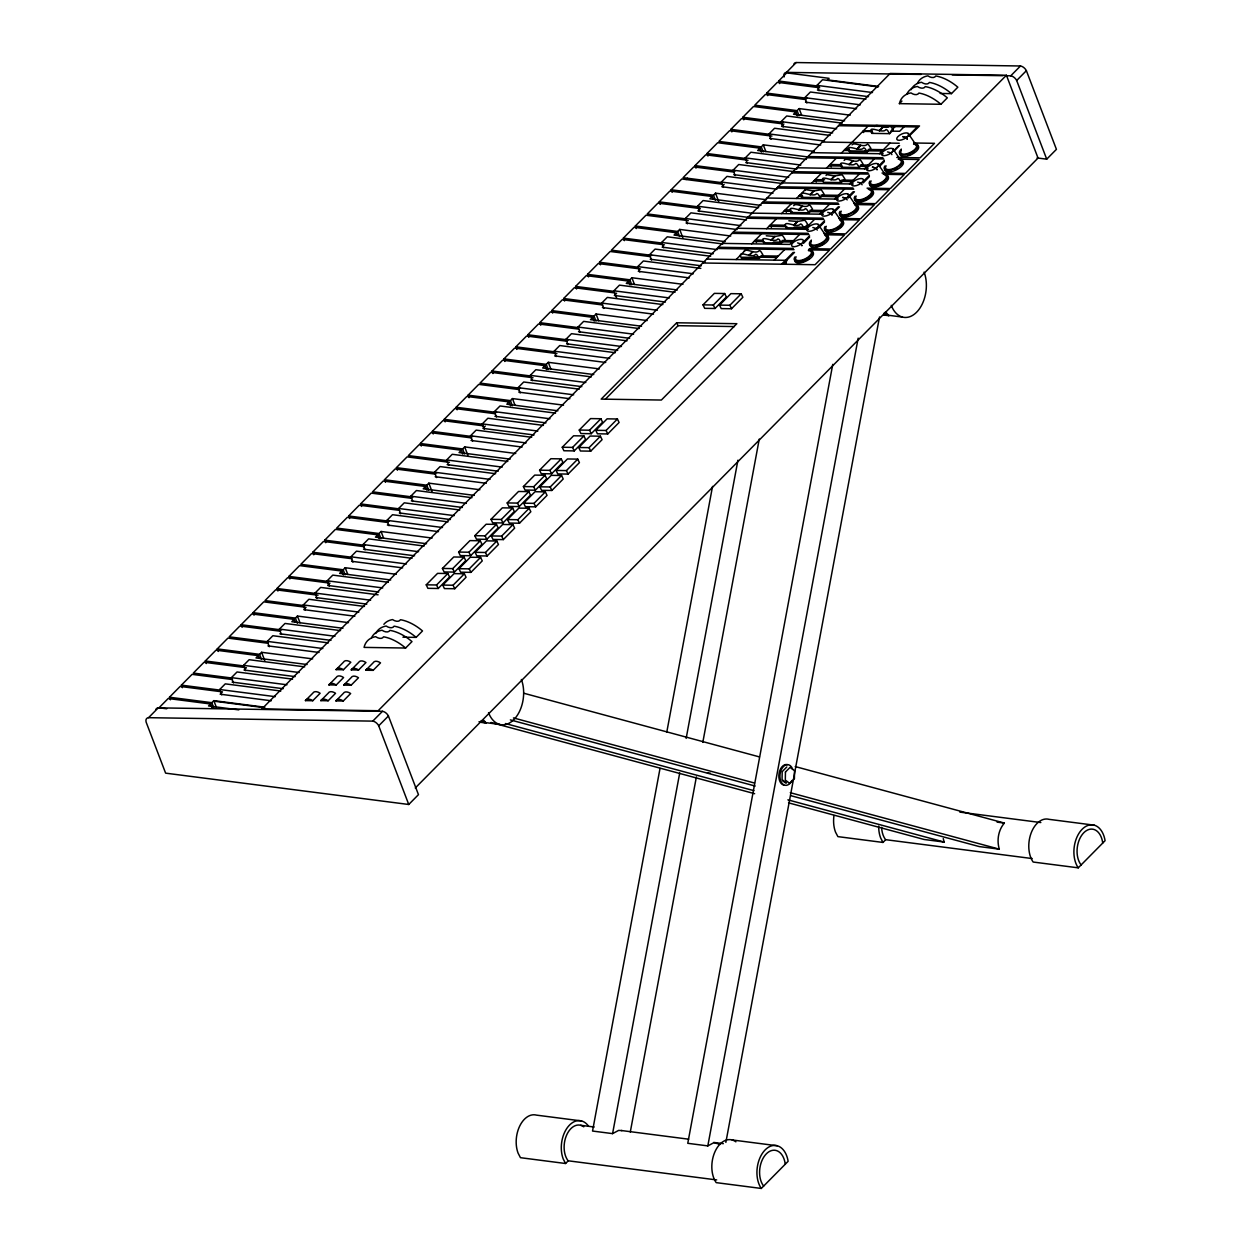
<?xml version="1.0" encoding="UTF-8"?>
<svg xmlns="http://www.w3.org/2000/svg" width="1251" height="1251" viewBox="0 0 1251 1251"><rect width="100%" height="100%" fill="white"/><g stroke="black" fill="none" stroke-linecap="round" stroke-linejoin="round"><path stroke-width="1.5" d="M766.237 235.782L775.057 236.47L781.547 235.313A1.564 0.923 44.7 0 1 783.079 236.236L785.081 239.363L781.437 243.038L763.673 242.772C758.466 233.046 774.447 243.992 777.778 239.004A1.564 0.923 44.7 0 1 779.561 240.067L781.437 243.038M660.028 768.411L592.536 1131.045L612.583 1133.625L618.635 1130.404L621.982 1130.607M666.814 731.96L712.538 486.389M612.583 1133.625L679.731 772.915M686.158 738.387L737.934 460.18M630.285 1132.046L696.385 776.902M702.812 742.359L759.263 439.054M832.759 364.354L687.769 1143.305L707.816 1145.9L713.868 1142.679L720.295 1144.415M707.816 1145.9L858.17 338.161M725.861 1142.398L879.516 316.956M785.925 264.258L786.66 260.317M795.229 766.566L1004.365 823.064C998.329 830.085 996.625 840.406 999.314 849.163L979.267 846.583L790.945 795.714M148.541 717.683L158.251 707.863L382.493 711.287A5.833 3.425 44.7 0 1 388.42 715.979L418.46 794.651L408.749 804.487L165.617 773.149L146.179 722.249A7.021 4.128 44.7 0 1 148.541 717.683L372.782 721.123A5.833 3.425 44.7 0 1 378.709 725.815L408.749 804.487M784.142 76.937A7.021 4.128 44.7 0 1 786.504 72.37L796.215 62.55L1020.472 65.99A5.833 3.425 44.7 0 1 1026.383 70.681L1056.423 149.354L1046.712 159.174L1037.063 157.939M170.433 699.794L169.464 697.229L180.128 686.424L222.459 691.881L220.176 694.196L271.248 700.779M182.38 687.706L181.395 685.141L192.075 674.352L232.483 679.559M206.274 663.546L205.289 660.981L215.97 650.176L258.3 655.633L259.285 658.198M218.221 651.458L217.236 648.894L227.917 638.104L268.324 643.311M242.1 627.298L241.13 624.734L251.811 613.928L294.141 619.386L295.111 621.95M254.047 615.211L253.077 612.646L263.742 601.856L304.149 607.063M277.941 591.051L276.971 588.486L287.636 577.681L328.043 582.888M289.888 578.963L288.903 576.398L299.583 565.608L341.914 571.066L343.384 574.897M313.782 554.803L312.797 552.238L323.477 541.433L363.885 546.64M325.729 542.715L324.744 540.151L335.424 529.361L377.755 534.818L379.225 538.649M349.608 518.555L348.638 515.991L359.303 505.185L399.71 510.392M361.555 506.467L360.585 503.903L371.25 493.113L411.657 498.32M385.449 482.307L384.464 479.743L395.144 468.937L435.551 474.145M397.396 470.22L396.411 467.655L407.091 456.865L449.422 462.323M421.29 446.06L420.305 443.495L430.985 432.69L471.392 437.897M433.221 433.972L432.252 431.407L442.932 420.617L483.339 425.825M445.168 421.884L444.199 419.335L454.864 408.53L495.271 413.737M457.115 409.812L456.146 407.247L466.811 396.442L509.141 401.899L510.611 405.746M469.062 397.724L468.093 395.16L478.758 384.37L519.165 389.577M492.957 373.564L491.971 371L502.652 360.194L544.983 365.652L546.452 369.498M504.904 361.476L503.918 358.912L514.599 348.122L556.93 353.58M516.851 349.389L515.865 346.84L526.546 336.034L566.953 341.242M528.782 337.317L527.813 334.752L538.493 323.946L578.9 329.154M540.729 325.229L539.76 322.664L550.424 311.874L592.771 317.332L594.225 321.163M552.676 313.141L551.707 310.592L562.371 299.787L602.779 304.994M564.623 301.069L563.654 298.504L574.318 287.714L614.726 292.906M576.57 288.981L575.585 286.416L586.266 275.627L628.596 281.084L630.066 284.915M588.517 276.893L587.532 274.344L598.213 263.539L640.543 268.996M600.464 264.821L599.479 262.257L610.16 251.467L650.567 256.658M624.343 240.645L623.373 238.097L634.054 227.291L676.384 232.749L677.354 235.313M636.29 228.573L635.32 226.009L645.985 215.219L688.331 220.661M660.184 204.398L659.214 201.849L669.879 191.043L712.21 196.501L713.195 199.065M672.131 192.326L671.146 189.761L681.826 178.971L722.234 184.178M696.025 168.15L695.04 165.601L705.72 154.796L748.051 160.253M707.972 156.078L706.987 153.513L717.667 142.723L759.998 148.165L761.468 152.012M731.851 131.902L730.881 129.353L741.562 118.548L781.969 123.755M743.798 119.83L742.828 117.266L753.493 106.476L795.824 111.918L797.294 115.764M767.692 95.655L766.707 93.106L777.387 82.3L819.718 87.758M779.639 83.582L778.654 81.018L786.707 72.871L829.038 78.328L827.521 79.876L878.593 86.46M686.173 179.518L687.44 178.236M221.724 694.852L219.691 689.52L225.274 683.859L280.834 691.021M233.484 682.968L231.435 677.635L237.033 671.975L292.578 679.137M245.618 670.692L243.585 665.344L249.168 659.699L304.712 666.861M269.309 646.72L267.276 641.388L272.859 635.727L328.403 642.889M281.459 634.445L279.411 629.097L285.009 623.451L340.553 630.613M305.353 610.269L303.305 604.937L308.888 599.276L364.448 606.438M317.097 598.4L315.049 593.052L320.647 587.407L378.099 594.804M329.232 586.109L327.199 580.777L332.782 575.116L388.342 582.278M352.923 562.152L350.89 556.804L356.472 551.159L412.032 558.306M365.073 549.861L363.04 544.529L368.623 538.868L424.167 546.03M388.967 525.701L386.919 520.353L392.517 514.708L448.061 521.87M400.711 513.817L398.662 508.469L404.261 502.824L459.805 509.986M412.846 501.526L410.813 496.194L416.395 490.533L471.955 497.695M436.552 477.569L434.504 472.221L440.086 466.576L495.646 473.738M448.687 465.278L446.654 459.946L452.236 454.285L507.781 461.447M472.581 441.118L470.532 435.786L476.131 430.125L531.675 437.287M484.325 429.234L482.292 423.901L487.874 418.241L543.419 425.403M496.475 416.958L494.426 411.61L500.025 405.965L555.569 413.127M520.166 392.986L518.117 387.654L523.716 381.993L579.26 389.155M532.3 380.711L530.268 375.363L535.85 369.717L591.395 376.879M556.195 356.535L554.162 351.203L559.744 345.542L615.289 352.704M567.938 344.666L565.905 339.318L571.488 333.673L627.032 340.819M580.089 332.375L578.04 327.043L583.638 321.382L639.183 328.544M603.78 308.418L601.731 303.07L607.329 297.425L662.874 304.572M616.602 297.91L613.881 290.795L619.464 285.134L675.024 292.296M639.808 271.967L637.775 266.619L643.358 260.974L700.826 268.371M651.552 260.083L649.519 254.735L655.102 249.09L710.646 256.252M663.702 247.792L661.654 242.459L667.252 236.799L722.797 243.961M687.393 223.835L685.36 218.487L690.943 212.842L746.487 220.004M699.544 211.544L697.495 206.212L703.078 200.551L758.638 207.713M723.422 187.384L721.389 182.052L726.972 176.391L782.516 183.553M735.166 175.5L733.133 170.167L738.715 164.506L794.276 171.668M747.316 163.224L745.283 157.876L750.866 152.231L806.41 159.393M771.007 139.252L768.974 133.92L774.557 128.259L830.101 135.421M783.157 126.977L781.109 121.628L786.707 115.983L842.251 123.145M806.848 103.004L804.8 97.672L810.398 92.011L865.942 99.173M818.983 90.729L816.95 85.381L822.533 79.736L878.077 86.898M211.982 707.816L210.512 703.969L208.557 705.955L238.816 709.864M169.464 697.229L211.794 702.687L213.812 700.638L264.899 707.222M258.3 655.633L256.017 657.948L307.089 664.531M217.236 648.894L259.567 654.351L261.6 652.303L312.672 658.886M294.141 619.386L291.843 621.7L342.93 628.283M253.077 612.646L295.408 618.103L297.441 616.055L348.513 622.638M306.073 607.314L303.79 609.628L354.862 616.211M329.967 583.138L327.684 585.452L378.756 592.036M341.914 571.066L339.631 573.38L390.703 579.964M351.938 558.728L311.53 553.521L300.85 564.326L343.181 569.768L345.213 567.719L396.286 574.303M377.755 534.818L375.456 537.132L426.544 543.716M387.779 522.48L347.371 517.273L336.691 528.078L379.022 533.52L381.055 531.472L432.127 538.055M426.998 490.329L425.528 486.483L423.245 488.797L474.317 495.38M384.464 479.743L426.794 485.2L428.827 483.152L479.899 489.735M462.839 454.082L461.369 450.235L459.07 452.549L510.158 459.133M420.305 443.495L462.635 448.953L464.668 446.904L515.74 453.488M485.263 426.075L482.964 428.389L534.052 434.973M509.141 401.899L506.858 404.214L557.93 410.797M468.093 395.16L510.424 400.617L512.441 398.569L563.529 405.152M544.983 365.652L542.699 367.966L593.772 374.549M503.918 358.912L546.249 364.369L548.282 362.321L599.354 368.904M592.771 317.332L590.472 319.646L641.544 326.23M551.707 310.592L594.037 316.05L596.055 313.985L647.142 320.569M616.649 293.156L614.366 295.471L665.438 302.054M628.596 281.084L626.313 283.398L677.385 289.982M587.532 274.344L629.863 279.802L631.896 277.738L682.968 284.321M676.384 232.749L674.086 235.063L725.173 241.646M635.32 226.009L677.651 231.466L679.684 229.418L730.756 236.001M712.21 196.501L709.927 198.815L760.999 205.399M671.146 189.761L713.492 195.219L715.509 193.17L766.597 199.753M724.157 184.413L721.874 186.727L772.946 193.311M759.998 148.165L757.699 150.48L808.787 157.063M771.945 136.093L729.614 130.636L718.934 141.426L761.265 146.883L763.298 144.835L814.37 151.418M783.892 124.005L781.594 126.32L832.666 132.903M795.824 111.918L793.541 114.232L844.613 120.815M805.847 99.595L765.44 94.388L754.775 105.178L797.106 110.635L799.123 108.587L850.211 115.17M736.12 259.551L746.628 248.933M751.663 243.82L761.562 233.812M766.613 228.714L776.511 218.69M781.547 213.593L791.461 203.569M796.496 198.471L806.395 188.463M811.446 183.365L821.344 173.342M826.379 168.244L836.293 158.22M841.329 153.122L867.991 126.163M676.666 322.774L601.184 399.116L661.372 400.039L736.839 323.696L676.666 322.774L678.042 325.682L734.353 326.558M744.032 251.248C746.347 247.62 755.557 255.016 759.326 250.622A1.564 0.923 44.7 0 1 760.858 251.545L762.844 254.672L759.216 258.347L757.34 255.376A1.564 0.923 44.7 0 0 755.557 254.313C752.195 259.332 736.276 248.324 741.452 258.081L742.281 257.253L760.045 257.518M305.432 700.607L312.828 693.148A7.6 4.472 44.7 0 1 320.147 693.257L312.766 700.716L305.432 700.607A7.6 4.472 44.7 0 1 312.766 700.716M336.112 669.629L343.493 662.154A7.6 4.472 44.7 0 1 350.827 662.264L343.446 669.738L336.112 669.629A7.6 4.472 44.7 0 1 343.446 669.738M852.025 144.866C854.417 141.457 863.503 148.494 867.318 144.256A1.564 0.923 44.7 0 1 868.866 145.163L870.852 148.306L867.224 151.981L865.348 148.994A1.564 0.923 44.7 0 0 863.55 147.946C860.219 152.919 844.253 141.988 849.46 151.699L850.273 150.871L868.038 151.152M605.312 399.257L678.042 325.682M748.817 255.439L752.461 251.764M793.697 205.664C795.996 201.99 805.237 209.464 808.99 205.055A1.564 0.923 44.7 0 1 810.539 205.962L812.524 209.105L808.897 212.764L807.004 209.793A1.564 0.923 44.7 0 0 805.222 208.729C801.891 213.718 785.909 202.787 791.117 212.498L791.946 211.669M749.208 255.454L752.836 251.779M906.897 93.95A36.623 21.548 44.7 0 1 917.358 86.475A8.397 4.941 44.7 0 0 925.271 86.6A36.623 21.548 44.7 0 1 947.32 97.844L940.94 104.286L899.391 103.645L901.94 101.065M809.944 194.687L813.572 191.012L820.437 189.871A1.564 0.923 44.7 0 1 821.985 190.793L823.971 193.921L820.343 197.595L802.579 197.33C797.372 187.619 813.353 198.549 816.668 193.561A1.564 0.923 44.7 0 1 818.467 194.624L820.343 197.595M810.32 194.703L813.948 191.028M763.673 242.772L764.502 241.943M874.402 126.539C876.716 122.911 885.927 130.307 889.696 125.929A1.564 0.923 44.7 0 1 891.228 126.836L893.23 129.979L889.586 133.654L887.71 130.667A1.564 0.923 44.7 0 0 885.927 129.604C882.565 134.623 866.662 123.614 871.822 133.372L872.651 132.543M856.826 149.072L860.453 145.397M426.231 584.827L437.569 573.365L447.889 573.521L449.547 577.024L438.21 588.486L427.889 588.33L426.231 584.827L436.552 584.983L447.889 573.521M442.416 568.454L453.753 556.976L464.074 557.148L465.747 560.636L454.41 572.098L444.089 571.942L442.416 568.454L452.737 568.611L464.074 557.148M458.617 552.066L469.954 540.604L480.275 540.76L481.932 544.263L470.595 555.725L460.274 555.569L458.617 552.066L468.937 552.223L480.275 540.76M474.801 535.694L486.139 524.232L496.459 524.388L498.133 527.875L486.795 539.353L476.475 539.181L474.801 535.694L485.122 535.85L496.459 524.388M491.002 519.321L502.339 507.843L512.66 508L514.317 511.503L502.98 522.965L492.659 522.809L491.002 519.321L501.323 519.478L512.66 508M507.187 502.933L518.524 491.471L528.845 491.627L530.518 495.13L519.181 506.592L508.86 506.436L507.187 502.933L517.507 503.09L528.845 491.627M523.387 486.561L534.724 475.099L545.045 475.255L546.703 478.742L535.365 490.204L525.045 490.048L523.387 486.561L533.708 486.717L545.045 475.255M539.572 470.173L550.909 458.71L561.23 458.867L562.903 462.37L551.566 473.832L541.245 473.676L539.572 470.173L549.893 470.345L561.23 458.867M562.246 447.248L573.583 435.786L583.904 435.942L585.562 439.445L574.225 450.907L563.904 450.751L562.246 447.248L572.567 447.405L583.904 435.942M579.244 430.047L590.581 418.585L600.902 418.741L602.56 422.244L591.238 433.706L580.917 433.55L579.244 430.047L589.565 430.203L600.902 418.741M703.031 304.853L714.368 293.375L724.689 293.532L726.346 297.034L715.009 308.497L704.688 308.34L703.031 304.853L713.351 305.009L724.689 293.532M857.201 149.072L860.829 145.397M328.872 684.876L336.253 677.416A7.6 4.472 44.7 0 1 343.587 677.526L336.206 685.001L328.872 684.876A7.6 4.472 44.7 0 1 336.206 685.001M798.498 209.855L802.126 206.18M798.873 209.871L802.501 206.196M844.112 160.394C846.317 156.547 855.731 164.334 859.406 159.784A1.564 0.923 44.7 0 1 860.954 160.691L862.94 163.834L859.312 167.509L857.435 164.538A1.564 0.923 44.7 0 0 855.637 163.474C852.291 168.494 836.372 157.47 841.548 167.227L842.361 166.399M771.054 240.129L774.682 236.455M830.82 179.659L834.464 175.984L841.329 174.859A1.564 0.923 44.7 0 1 842.861 175.766L844.847 178.909L841.219 182.568L823.455 182.302C818.279 172.544 834.198 183.553 837.56 178.533A1.564 0.923 44.7 0 1 839.343 179.597L841.219 182.568M879.203 130.73L882.831 127.07M771.429 240.145L775.057 236.47M831.211 179.675L834.839 176M879.578 130.745L883.206 127.07M788.849 220.786L797.685 221.458L804.174 220.317A1.564 0.923 44.7 0 1 805.707 221.239L807.693 224.367L804.065 228.042L802.188 225.071A1.564 0.923 44.7 0 0 800.405 224.007C797.043 229.027 781.124 218.018 786.3 227.776L787.129 226.947M848.913 164.6L852.541 160.926M849.288 164.6L852.916 160.926M320.835 700.638L328.215 693.179A7.6 4.472 44.7 0 1 335.549 693.289L328.169 700.763L320.835 700.638A7.6 4.472 44.7 0 1 328.169 700.763M351.25 669.879L358.63 662.42A7.6 4.472 44.7 0 1 365.964 662.53L358.584 669.989L351.25 669.879A7.6 4.472 44.7 0 1 358.584 669.989M793.666 225.133L797.309 221.458M794.057 225.133L797.685 221.458M891.744 129.979L895.106 126.586M343.775 685.11L351.156 677.635A7.6 4.472 44.7 0 1 358.49 677.745L351.109 685.22L343.775 685.11A7.6 4.472 44.7 0 1 351.109 685.22M442.745 585.077L454.082 573.615L464.402 573.771L466.06 577.274L454.738 588.736L444.418 588.58L442.745 585.077L453.065 585.233L464.402 573.771M458.945 568.705L470.267 557.242L480.587 557.399L482.26 560.886L470.923 572.364L460.603 572.192L458.945 568.705L469.266 568.861L480.587 557.399M475.13 552.317L486.467 540.854L496.788 541.011L498.445 544.513L487.124 555.976L476.787 555.819L475.13 552.317L485.451 552.489L496.788 541.011M491.315 535.944L502.652 524.482L512.973 524.638L514.646 528.141L503.309 539.603L492.988 539.447L491.315 535.944L501.651 536.1L512.973 524.638M507.515 519.572L518.852 508.109L529.173 508.266L530.831 511.753L519.493 523.215L509.173 523.059L507.515 519.572L517.836 519.728L529.173 508.266M523.7 503.183L535.037 491.721L545.358 491.878L547.031 495.38L535.694 506.843L525.373 506.686L523.7 503.183L534.021 503.34L545.358 491.878M539.9 486.811L551.238 475.349L561.558 475.505L563.216 478.992L551.879 490.47L541.558 490.314L539.9 486.811L550.221 486.967L561.558 475.505M556.085 470.439L567.422 458.961L577.743 459.133L579.416 462.62L568.079 474.082L557.758 473.926L556.085 470.439L566.406 470.595L577.743 459.133M578.76 447.498L590.097 436.036L600.417 436.192L602.075 439.695L590.738 451.158L580.417 451.001L578.76 447.498L589.08 447.655L600.417 436.192M595.757 430.313L607.095 418.835L617.415 418.991L619.089 422.494L607.751 433.956L597.431 433.8L595.757 430.313L606.078 430.469L617.415 418.991M719.544 305.103L730.881 293.641L741.202 293.797L742.859 297.285L731.522 308.747L721.202 308.59L719.544 305.103L729.865 305.26L741.202 293.797M365.792 670.239L373.189 662.764A7.6 4.472 44.7 0 1 380.523 662.874L373.126 670.348A7.6 4.472 44.7 0 0 365.792 670.239L373.126 670.348M335.94 700.888L343.321 693.414A7.6 4.472 44.7 0 1 350.655 693.523L343.274 700.998L335.94 700.888A7.6 4.472 44.7 0 1 343.274 700.998M904.145 126.726L899.657 131.261L890.618 131.12M774.228 260.13L784.721 249.512M799.67 234.39L789.772 244.414L722.171 243.382M804.706 229.293L814.62 219.269M819.655 214.171L829.554 204.163M834.605 199.065L844.503 189.042M849.538 183.944L859.453 173.92M864.488 168.822L874.386 158.814M879.437 153.717L889.93 143.099M781.547 264.196L793.275 252.342M803.408 242.084L809.6 235.814M818.357 226.963L824.55 220.708M833.307 211.841L838.248 206.837M848.241 196.735L853.198 191.716M864.425 180.363L869.382 175.343M879.375 165.241L884.332 160.237M893.23 151.23L898.484 145.914M909.18 135.092L917.249 126.93L838.498 125.71M894.309 150.777L899.563 145.46M782.813 264.211L794.526 252.358M803.439 243.351L809.632 237.096M818.389 228.229L824.565 221.974M833.322 213.123L839.515 206.853M848.272 198.002L854.464 191.731M863.221 182.881L869.398 176.626M879.406 166.508L884.348 161.504M940.142 93.465L951.464 93.637L957.844 87.195A36.623 21.548 44.7 0 0 935.795 75.951A8.397 4.941 44.7 0 1 927.882 75.842A36.623 21.548 44.7 0 0 917.421 83.301M405.605 648.034A36.623 21.548 44.7 0 0 383.572 636.806A8.397 4.941 44.7 0 1 375.644 636.681A36.623 21.548 44.7 0 0 364.072 647.393L405.605 648.034L411.986 641.591A36.623 21.548 44.7 0 0 389.937 630.363A8.397 4.941 44.7 0 1 382.024 630.238A36.623 21.548 44.7 0 0 371.563 637.697M402.916 637.181L416.13 637.385L422.51 630.942A36.623 21.548 44.7 0 0 400.461 619.714A8.397 4.941 44.7 0 1 392.548 619.589A36.623 21.548 44.7 0 0 383.869 624.312M1006.414 75.248L378.162 710.724L261.897 708.957L890.149 73.465L1006.414 75.248L1038.033 158.064L415.269 787.989M372.782 721.123L382.493 711.287M1006.852 75.748L1010.745 75.811L1020.472 65.99M378.709 725.815L388.42 715.979M1046.712 159.174L1016.672 80.502L1026.383 70.681M786.785 766.972L782.188 771.632L782.063 779.654L786.535 783.032M581.574 1120.943L536.46 1115.126A24.441 15.637 -82.7 0 0 519.681 1126.135A24.441 15.637 -82.7 0 0 518.102 1153.156L520.463 1157.691L565.577 1163.508L568.251 1160.803L716.682 1179.928M833.964 815.511A24.441 15.637 -82.7 0 0 835.512 832.103L837.889 836.622L882.987 842.439L885.708 839.687L1032.216 858.561M761.296 1188.45L788.13 1161.303A24.441 15.637 -82.7 0 0 765.159 1149.888A24.441 15.637 -82.7 0 0 761.296 1188.45L716.182 1182.633A24.441 15.637 -82.7 0 1 715.322 1150.967A24.441 15.637 -82.7 0 1 735.885 1141.835M1078.253 867.834L1105.086 840.688A24.441 15.637 -82.7 0 0 1082.131 829.272A24.441 15.637 -82.7 0 0 1078.253 867.834L1033.138 862.033A24.441 15.637 -82.7 0 1 1031.09 833.15A24.441 15.637 -82.7 0 1 1049.057 819.342L1094.172 825.16M908.852 136.328L919.516 125.944L839.484 124.709M846.145 198.393L847.255 197.423A6.443 2.721 -25.5 0 0 843.925 193.968A6.443 2.721 -25.5 0 0 836.763 200.144A6.443 2.721 -25.5 0 0 846.145 198.393L842.58 197.361L846.255 198.284L847.146 199.894M831.196 213.499L832.306 212.545A6.443 2.721 -25.5 0 0 828.975 209.089A6.443 2.721 -25.5 0 0 821.829 215.266A6.443 2.721 -25.5 0 0 831.196 213.499L832.087 215.109L831.305 213.405L827.755 212.373M801.015 244.039L802.126 243.085A6.443 2.721 -25.5 0 0 798.795 239.613A6.443 2.721 -25.5 0 0 791.633 245.806A6.443 2.721 -25.5 0 0 801.015 244.039L801.907 245.634L801.015 244.039L797.575 242.913M891.869 154.639L891.087 152.935L887.538 151.918M862.095 184.773L861.204 183.178L857.654 182.146M817.263 230.121L816.371 228.526L812.822 227.494M786.504 72.37L921.049 74.434M952.246 74.919L1002.958 75.701M872.541 130.839L863.503 130.698L864.05 131.871M871.838 131.511L862.83 131.371L863.393 132.543M871.822 133.372L889.586 133.654M913.59 142.989L934.481 143.302L920.126 157.829L896.779 157.47M822.345 142.051L899.234 143.239M845.316 149.104L849.132 149.15M868.178 149.448L883.425 149.682M843.987 150.433L849.71 150.527M864.941 150.761L882.096 151.027M849.46 151.699L867.224 151.981M811.836 152.669L883.159 153.764M807.99 156.578L882.909 157.72M806.801 157.767L883.706 158.955M898.218 159.174L919.125 159.502L905.364 173.42L882.018 173.06M841.501 164.694L830.07 164.506L831.196 166.883M860.563 164.976L868.178 165.101M828.756 165.851L842.079 166.055M859.234 166.32L866.849 166.446M841.548 167.227L859.312 167.509M796.903 167.79L868.21 168.885M793.04 171.684L867.959 172.841M791.852 172.888L868.757 174.077M883.284 174.296L904.176 174.608L890.415 188.526L867.068 188.166M824.659 179.784L815.136 179.628L816.262 181.989M841.798 180.035L853.229 180.222M813.807 180.973L823.33 181.114M840.469 181.379L851.9 181.551M781.953 182.912L853.26 184.006M778.091 186.806L853.01 187.963M776.918 188.01L853.808 189.182M868.335 189.401L889.226 189.73L875.481 203.647L854.073 203.319M821.141 195.062L838.279 195.328M798.857 196.094L802.673 196.141M819.812 196.407L836.966 196.673M767.004 198.018L838.326 199.112M763.157 201.927L838.076 203.069M761.968 203.131L838.874 204.304M857.185 204.585L874.293 204.851L860.532 218.769L839.124 218.44M790.96 209.949L785.237 209.871L786.363 212.232M810.007 210.246L823.346 210.449M783.908 211.2L791.539 211.325M808.678 211.591L822.016 211.794M791.117 212.498L808.897 212.764M752.054 213.139L823.377 214.234M748.207 217.049L823.127 218.19M747.019 218.237L823.924 219.425M840.344 219.676L859.343 219.957L845.582 233.874L824.19 233.546M785.534 225.211L770.288 224.977L771.414 227.354M768.974 226.322L786.113 226.587M794.229 227.056L804.893 227.213M786.3 227.776L804.065 228.042M737.12 228.261L808.427 229.355M733.258 232.154L808.177 233.311M732.07 233.358L808.975 234.531M825.394 234.781L844.394 235.079L830.648 248.996L809.241 248.668M762.969 240.208L755.354 240.098L756.48 242.459M782.016 240.505L793.447 240.677M754.025 241.443L763.548 241.584M780.702 241.85L792.133 242.022M773.384 242.069L782.266 242.209M718.324 247.276L793.243 248.417M717.136 248.48L794.025 249.653M808.553 249.872L829.46 250.2L815.105 264.712L702.781 262.991M761.061 255.829L778.216 256.095M754.025 257.096L776.887 257.44M741.452 258.081L759.216 258.347M706.627 259.098L785.393 260.302M707.472 772.993L710.302 773.165M816.95 85.381L872.494 92.543M778.654 81.018L819.061 86.225M817.435 90.072L868.507 96.655M804.8 97.672L860.36 104.834M766.707 93.106L807.13 98.313M805.488 102.16L856.56 108.743M781.109 121.628L836.669 128.79M742.828 117.266L783.235 122.473M768.974 133.92L824.518 141.082M730.881 129.353L769.365 134.31M769.646 138.408L820.734 144.991M745.283 157.876L800.828 165.038M706.987 153.513L745.471 158.47M745.768 162.567L796.84 169.151M733.133 170.167L788.677 177.329M695.04 165.601L735.447 170.808M734.181 172.091L693.773 166.883L683.093 177.673L721.577 182.63M733.821 174.655L784.893 181.239M721.389 182.052L776.934 189.198M697.495 206.212L753.039 213.374M659.214 201.849L699.622 207.056M749.052 217.486L697.98 210.903L700.263 208.589L657.932 203.131L647.267 213.921L685.751 218.878M685.36 218.487L740.905 225.649M686.033 222.975L737.105 229.559M661.654 242.459L717.214 249.621M623.373 238.097L661.857 243.054M664.437 244.836L622.107 239.379L611.426 250.169L651.834 255.376M662.139 247.151L713.226 253.734M649.519 254.735L705.064 261.897M650.192 259.223L701.279 265.806M637.775 266.619L693.32 273.781M599.479 262.257L637.963 267.214M638.26 271.311L689.332 277.894M883.613 314.642L902.409 317.066M883.847 315.017L888.851 315.674L885.473 311.687M613.881 290.795L669.426 297.941M575.585 286.416L614.069 291.374M601.731 303.07L657.291 310.232M563.654 298.504L602.138 303.461M602.419 307.558L653.491 314.142M578.04 327.043L633.6 334.189M539.76 322.664L578.243 327.621M578.525 331.718L629.613 338.302M565.905 339.318L621.45 346.48M527.813 334.752L568.22 339.959M566.578 343.806L617.666 350.389M554.162 351.203L609.706 358.365M515.865 346.84L554.349 351.797M554.631 355.894L605.719 362.477M530.268 375.363L585.812 382.525M491.971 371L530.455 375.957M533.035 377.739L490.705 372.282L480.024 383.087L520.432 388.295M530.752 380.054L581.824 386.637M518.117 387.654L573.677 394.816M518.805 392.142L569.877 398.725M494.426 411.61L549.971 418.772M456.146 407.247L496.553 412.455M494.911 416.302L545.983 422.885M482.292 423.901L537.836 431.063M444.199 419.335L482.683 424.292M470.532 435.786L526.092 442.932M432.252 431.407L472.659 436.615M471.017 440.461L522.105 447.045M461.369 450.235L419.038 444.777L408.358 455.583L446.842 460.54M446.654 459.946L502.198 467.108M447.139 464.637L498.211 471.22M434.504 472.221L490.048 479.383M396.411 467.655L436.818 472.862M435.192 476.709L486.264 483.293M425.528 486.483L383.197 481.025L372.532 491.831L412.939 497.038M410.813 496.194L466.357 503.355M411.298 500.885L462.37 507.468M398.662 508.469L454.222 515.631M360.585 503.903L399.069 508.86M399.35 512.957L450.423 519.54M386.919 520.353L442.479 527.515M348.638 515.991L389.045 521.198M387.403 525.045L438.491 531.628M363.04 544.529L418.585 551.675M324.744 540.151L365.151 545.358M363.509 549.205L414.597 555.788M350.89 556.804L406.434 563.966M312.797 552.238L351.281 557.195M351.578 561.292L402.65 567.876M327.199 580.777L382.743 587.923M288.903 576.398L329.31 581.606M315.049 593.052L370.609 600.214M276.971 588.486L315.44 593.443M318.02 595.226L275.689 589.768L265.024 600.574L305.432 605.781M315.737 597.54L366.809 604.124M303.305 604.937L358.849 612.099M279.411 629.097L334.971 636.259M241.13 624.734L281.538 629.941M280.271 631.223L239.864 626.016L229.183 636.822L267.667 641.779M279.896 633.788L330.983 640.371M267.276 641.388L322.821 648.534M267.949 645.876L319.036 652.459M243.585 665.344L299.13 672.506M205.289 660.981L243.773 665.939M295.142 676.619L244.07 670.036L246.353 667.721L204.022 662.264L193.342 673.069L231.826 678.026M231.435 677.635L286.979 684.782M232.123 682.123L283.195 688.707M478.992 721.764L499.681 724.423M481.103 722.39L486.123 723.031L483.871 720.373M219.691 689.52L275.236 696.666M181.395 685.141L219.879 690.099M214.437 701.232L264.242 707.659M210.512 703.969L168.181 698.511L159.002 707.8L166.711 708.785M959.861 812.118L1040.832 822.548M997.078 822.126L1004.365 823.064M943.254 838.592L944.177 842.064L924.129 839.484L788.537 802.845M732.101 1139.942L777.215 1145.76M580.714 1125.29L594.209 1127.026M621.2 1130.497L688.66 1139.192M713.727 1142.429L723.359 1143.664M834.464 175.984L826.676 174.608L826.035 175.468M813.572 191.012L805.8 189.636L805.159 190.496M523.934 693.273L759.435 756.902M513.457 717.918L754.494 783.032M790.288 792.696L999.314 849.163M510.361 719.904L755.166 786.05M505.404 723.531L753.978 790.679M787.88 799.842L944.177 842.064M491.002 722.468L754.65 793.697M883.925 313.219L888.851 315.674M481.182 720.576L486.123 723.031M782.469 780.64L785.456 782.891M1081.192 864.879L1080.629 864.285A20 12.807 -82.7 0 1 1083.804 832.728A20 12.807 -82.7 0 1 1102.584 842.064L1102.663 843.143M885.708 839.687L885.161 839.093A20 12.807 -82.7 0 1 881.611 827.333M763.72 1185.995L763.157 1185.401A20 12.807 -82.7 0 1 766.331 1153.844A20 12.807 -82.7 0 1 785.112 1163.195L785.19 1164.274M568.251 1160.803L567.688 1160.209A20 12.807 -82.7 0 1 566.984 1134.297A20 12.807 -82.7 0 1 583.795 1126.823M908.163 133.419L916.076 144.928M892.917 148.838L900.829 160.347M877.983 163.944L885.88 175.468M848.084 194.186L855.997 205.696M833.15 209.292L841.047 220.817M818.201 224.414L826.098 235.939M882.987 842.439L880.626 837.904A24.441 15.637 -82.7 0 1 878.687 826.098M565.577 1163.508L563.216 1158.973A24.441 15.637 -82.7 0 1 567.782 1127.073A24.441 15.637 -82.7 0 1 588.564 1126.213M800.187 194.749L801.312 197.111M729.865 305.26L731.522 308.747M713.351 305.009L715.009 308.497M606.078 430.469L607.751 433.956M589.565 430.203L591.238 433.706M589.08 447.655L590.738 451.158M572.567 447.405L574.225 450.907M566.406 470.595L568.079 474.082M549.893 470.345L551.566 473.832M550.221 486.967L551.879 490.47M533.708 486.717L535.365 490.204M534.021 503.34L535.694 506.843M517.507 503.09L519.181 506.592M517.836 519.728L519.493 523.215M501.323 519.478L502.98 522.965M501.651 536.1L503.309 539.603M485.122 535.85L486.795 539.353M485.451 552.489L487.124 555.976M468.937 552.223L470.595 555.725M469.266 568.861L470.923 572.364M452.737 568.611L454.41 572.098M453.065 585.233L454.738 588.736M436.552 584.983L438.21 588.486M799.123 108.587L801.703 115.327M797.106 110.635L799.029 115.686M763.298 144.835L765.862 151.574M761.265 146.883L763.188 151.934M715.509 193.17L718.731 201.583M713.492 195.219L715.416 200.269M679.684 229.418L682.89 237.831M677.651 231.466L679.574 236.517M631.896 277.738L634.46 284.477M629.863 279.802L631.802 284.837M596.055 313.985L598.635 320.725M594.037 316.05L595.961 321.085M548.282 362.321L550.847 369.045M546.249 364.369L548.188 369.42M512.441 398.569L515.021 405.293M510.424 400.617L512.347 405.668M464.668 446.904L467.874 455.317M462.635 448.953L464.559 454.004M428.827 483.152L432.048 491.565M426.794 485.2L428.733 490.251M381.055 531.472L383.619 538.211M379.022 533.52L380.945 538.571M345.213 567.719L347.778 574.459M343.181 569.768L345.12 574.819M297.441 616.055L300.005 622.779M295.408 618.103L297.331 623.154M261.6 652.303L264.805 660.716M259.567 654.351L261.49 659.402M213.812 700.638L216.392 707.362M211.794 702.687L213.718 707.738M783.673 785.081A10.415 6.662 -82.7 0 1 779.107 773.118A10.415 6.662 -82.7 0 1 787.473 764.642M791.914 780.53A10.415 6.662 -82.7 0 1 781.781 782.97A10.415 6.662 -82.7 0 1 782.688 767.395A10.415 6.662 -82.7 0 1 792.587 769.005M521.37 679.481A28.882 18.484 -82.7 0 1 513.911 719.56A28.882 18.484 -82.7 0 1 488.531 712.695M924.098 272.124A28.882 18.484 -82.7 0 1 916.639 312.187A28.882 18.484 -82.7 0 1 891.259 305.338M911.056 89.744A36.623 21.548 44.7 0 1 921.502 82.285A8.397 4.941 44.7 0 0 929.43 82.41A36.623 21.548 44.7 0 1 951.464 93.637M899.391 103.645A36.623 21.548 44.7 0 1 910.978 92.934A8.397 4.941 44.7 0 0 918.906 93.043A36.623 21.548 44.7 0 1 940.94 104.286M375.722 633.506A36.623 21.548 44.7 0 1 386.168 626.032A8.397 4.941 44.7 0 0 394.096 626.157A36.623 21.548 44.7 0 1 416.13 637.385M843.033 221.677A10.117 4.285 -25.5 0 1 835.512 230.856A10.117 4.285 -25.5 0 1 825.175 229.48M916.858 145.194A10.117 4.285 -25.5 0 1 911.729 154.405A10.117 4.285 -25.5 0 1 900.188 153.592M828.099 236.799A10.117 4.285 -25.5 0 1 820.562 245.978A10.117 4.285 -25.5 0 1 810.226 244.586M811.664 251.607A10.117 4.285 -25.5 0 1 806.52 260.834A10.117 4.285 -25.5 0 1 794.979 260.005M902.815 161.207A10.117 4.285 -25.5 0 1 895.294 170.386A10.117 4.285 -25.5 0 1 884.942 169.01M887.866 176.328A10.117 4.285 -25.5 0 1 880.344 185.508A10.117 4.285 -25.5 0 1 870.008 184.116M872.932 191.45A10.117 4.285 -25.5 0 1 865.395 200.613A10.117 4.285 -25.5 0 1 855.058 199.237M857.983 206.571A10.117 4.285 -25.5 0 1 850.461 215.735A10.117 4.285 -25.5 0 1 840.109 214.359M809.209 249.809A10.117 4.285 -25.5 0 1 811.258 255.22A10.117 4.285 -25.5 0 1 799.061 261.365A10.117 4.285 -25.5 0 1 794.885 257.018M808.99 258.582A8.663 3.659 -25.5 0 1 807.176 259.77M805.159 260.787A8.663 3.659 -25.5 0 1 803.079 261.553M801.078 262.038A8.663 3.659 -25.5 0 1 799.28 262.178M808.381 250.638A8.663 3.659 -25.5 0 1 810.148 255.282A8.663 3.659 -25.5 0 1 799.702 260.536A8.663 3.659 -25.5 0 1 796.121 256.815M824.44 234.39A10.117 4.285 -25.5 0 1 826.035 240.317A10.117 4.285 -25.5 0 1 812.947 246.025A10.117 4.285 -25.5 0 1 811.367 240.083M824.237 243.163A8.663 3.659 -25.5 0 1 820.406 245.368M818.326 246.15A8.663 3.659 -25.5 0 1 816.309 246.619M825.081 235.407A8.663 3.659 -25.5 0 1 819.655 243.789A8.663 3.659 -25.5 0 1 811.352 241.396M839.39 219.269A10.117 4.285 -25.5 0 1 841.438 224.695A10.117 4.285 -25.5 0 1 829.257 230.841A10.117 4.285 -25.5 0 1 825.066 226.478M842.298 224.257A8.663 3.659 -25.5 0 1 841.735 225.461M840.672 226.759A8.663 3.659 -25.5 0 1 837.372 229.23M833.26 231.028A8.663 3.659 -25.5 0 1 831.258 231.498M828.006 231.451A8.663 3.659 -25.5 0 1 826.989 230.935M840.031 220.301A8.663 3.659 -25.5 0 1 834.605 228.683A8.663 3.659 -25.5 0 1 826.301 226.29M854.339 204.148A10.117 4.285 -25.5 0 1 856.388 209.574A10.117 4.285 -25.5 0 1 844.19 215.719A10.117 4.285 -25.5 0 1 840.015 211.372M857.232 209.136A8.663 3.659 -25.5 0 1 854.136 212.936M848.209 215.907A8.663 3.659 -25.5 0 1 844.409 216.532M842.955 216.329A8.663 3.659 -25.5 0 1 841.923 215.813M854.965 205.18A8.663 3.659 -25.5 0 1 849.538 213.561A8.663 3.659 -25.5 0 1 841.251 211.169M869.289 189.042A10.117 4.285 -25.5 0 1 871.337 194.452A10.117 4.285 -25.5 0 1 859.14 200.598A10.117 4.285 -25.5 0 1 854.965 196.251M872.182 194.014A8.663 3.659 -25.5 0 1 869.07 197.814M867.256 199.003A8.663 3.659 -25.5 0 1 865.239 200.019M863.159 200.786A8.663 3.659 -25.5 0 1 859.359 201.411M857.905 201.223A8.663 3.659 -25.5 0 1 856.872 200.692M869.914 190.058A8.663 3.659 -25.5 0 1 864.488 198.44A8.663 3.659 -25.5 0 1 856.184 196.047M884.222 173.92A10.117 4.285 -25.5 0 1 886.287 179.346A10.117 4.285 -25.5 0 1 874.089 185.476A10.117 4.285 -25.5 0 1 869.898 181.129M885.505 181.411A8.663 3.659 -25.5 0 1 884.019 182.693M882.205 183.881A8.663 3.659 -25.5 0 1 880.188 184.898M878.108 185.68A8.663 3.659 -25.5 0 1 871.822 185.586M884.864 174.952A8.663 3.659 -25.5 0 1 879.437 183.334A8.663 3.659 -25.5 0 1 871.134 180.926M899.172 158.799A10.117 4.285 -25.5 0 1 901.22 164.225A10.117 4.285 -25.5 0 1 889.023 170.371A10.117 4.285 -25.5 0 1 884.848 166.023M897.155 168.776A8.663 3.659 -25.5 0 1 895.122 169.792M891.04 171.027A8.663 3.659 -25.5 0 1 887.788 170.98M899.797 159.831A8.663 3.659 -25.5 0 1 894.371 168.213A8.663 3.659 -25.5 0 1 886.083 165.82M914.418 143.38A10.117 4.285 -25.5 0 1 915.998 149.307A10.117 4.285 -25.5 0 1 902.909 155.015A10.117 4.285 -25.5 0 1 901.33 149.088M914.2 152.169A8.663 3.659 -25.5 0 1 912.386 153.357M910.368 154.373A8.663 3.659 -25.5 0 1 908.289 155.14M913.59 144.225A8.663 3.659 -25.5 0 1 915.341 148.869A8.663 3.659 -25.5 0 1 904.895 154.123A8.663 3.659 -25.5 0 1 901.314 150.401M155.968 709.254A7.021 4.128 44.7 0 1 158.251 707.863M1010.745 75.811A5.833 3.425 44.7 0 1 1016.672 80.502M793.932 63.957A7.021 4.128 44.7 0 1 796.215 62.55M785.44 772.039L785.315 780.077L789.788 783.454L794.401 778.794L794.526 770.757L790.038 767.379L785.44 772.039M907.335 136.656L906.224 137.626A6.443 2.721 -25.5 0 1 896.842 139.377A6.443 2.721 -25.5 0 1 904.004 133.2A6.443 2.721 -25.5 0 1 907.335 136.656M892.088 152.075L890.978 153.029A6.443 2.721 -25.5 0 1 881.611 154.796A6.443 2.721 -25.5 0 1 888.757 148.619A6.443 2.721 -25.5 0 1 892.088 152.075M877.139 167.196L876.028 168.15A6.443 2.721 -25.5 0 1 866.662 169.917A6.443 2.721 -25.5 0 1 873.823 163.74A6.443 2.721 -25.5 0 1 877.139 167.196M862.189 182.318L861.095 183.272A6.443 2.721 -25.5 0 1 851.712 185.039A6.443 2.721 -25.5 0 1 858.874 178.846A6.443 2.721 -25.5 0 1 862.189 182.318M817.356 227.666L816.262 228.62A6.443 2.721 -25.5 0 1 806.879 230.387A6.443 2.721 -25.5 0 1 814.041 224.195A6.443 2.721 -25.5 0 1 817.356 227.666M907.225 139.127L906.224 137.626L902.659 136.594L906.334 137.516L907.225 139.127M877.045 169.667L876.028 168.15L872.463 167.118L876.028 168.15L877.045 169.667"/></g></svg>
